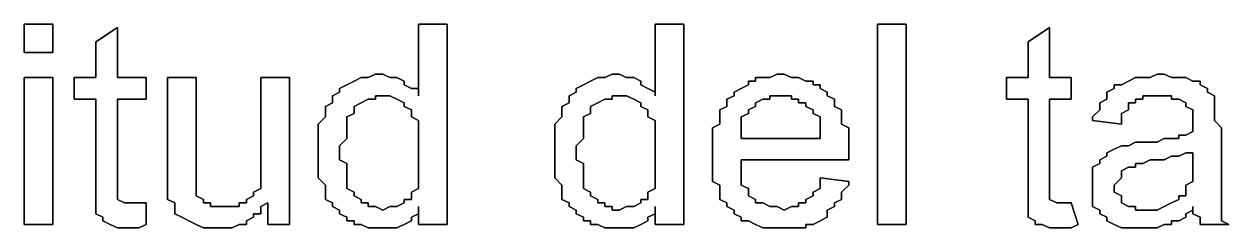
# Model space of a CAD drawing. Header units: metres. Extents: x 2.9 to 42.8, y 1.7 to 28.7.
# Drawn here: x 40.196 to 40.788, y 18.558 to 18.658 of the extents above; entities that cross this region are included whole.
import ezdxf

# ---------------------------------------------------------------- set-up
doc = ezdxf.new("R2010")
doc.units = ezdxf.units.M
doc.layers.add('GRIS', color=8, linetype='Continuous')

msp = doc.modelspace()

# ---------------------------------------------------------------- linework, layer by layer
at = {"layer": 'GRIS', "lineweight": -3}
for points in [[(40.2096, 18.6584), (40.1955, 18.6584), (40.2096, 18.6584)], [(40.1955, 18.6584), (40.1955, 18.6443), (40.1955, 18.6584)], [(40.2096, 18.6443), (40.2096, 18.6584), (40.2096, 18.6443)], [(40.4036, 18.6584), (40.3895, 18.6584), (40.4036, 18.6584)], [(40.3895, 18.6584), (40.3895, 18.6231), (40.3895, 18.6584)], [(40.4036, 18.5596), (40.4036, 18.6584), (40.4036, 18.5596)], [(40.5201, 18.6584), (40.5059, 18.6584), (40.5201, 18.6584)], [(40.5059, 18.6584), (40.5059, 18.6231), (40.5059, 18.6584)], [(40.5201, 18.5596), (40.5201, 18.6584), (40.5201, 18.5596)], [(40.6294, 18.6584), (40.6153, 18.6584), (40.6294, 18.6584)], [(40.6153, 18.6584), (40.6153, 18.5596), (40.6153, 18.6584)], [(40.6294, 18.5596), (40.6294, 18.6584), (40.6294, 18.5596)], [(40.2414, 18.6567), (40.2308, 18.6496), (40.2414, 18.6567)], [(40.2414, 18.632), (40.2414, 18.6567), (40.2414, 18.632)], [(40.7, 18.6567), (40.6894, 18.6496), (40.7, 18.6567)], [(40.7, 18.632), (40.7, 18.6567), (40.7, 18.632)], [(40.2308, 18.6496), (40.2308, 18.632), (40.2308, 18.6496)], [(40.6894, 18.6496), (40.6894, 18.632), (40.6894, 18.6496)], [(40.1955, 18.6443), (40.2096, 18.6443), (40.1955, 18.6443)], [(40.2096, 18.632), (40.1955, 18.632), (40.2096, 18.632)], [(40.1955, 18.632), (40.1955, 18.5596), (40.1955, 18.632)], [(40.2096, 18.5596), (40.2096, 18.632), (40.2096, 18.5596)], [(40.2308, 18.632), (40.2202, 18.632), (40.2308, 18.632)], [(40.2202, 18.632), (40.2202, 18.6214), (40.2202, 18.632)], [(40.2555, 18.632), (40.2414, 18.632), (40.2555, 18.632)], [(40.2555, 18.6214), (40.2555, 18.632), (40.2555, 18.6214)], [(40.2802, 18.632), (40.2661, 18.632), (40.2802, 18.632)], [(40.2661, 18.632), (40.2661, 18.5861), (40.2661, 18.632)], [(40.2802, 18.5914), (40.2802, 18.632), (40.2802, 18.5914)], [(40.326, 18.632), (40.3119, 18.632), (40.326, 18.632)], [(40.3119, 18.632), (40.3119, 18.5932), (40.3119, 18.632)], [(40.326, 18.5596), (40.326, 18.632), (40.326, 18.5596)], [(40.3578, 18.6302), (40.3543, 18.6284), (40.3578, 18.6302)], [(40.3613, 18.632), (40.3578, 18.6302), (40.3613, 18.632)], [(40.3648, 18.632), (40.3613, 18.632), (40.3648, 18.632)], [(40.3684, 18.6337), (40.3648, 18.632), (40.3684, 18.6337)], [(40.3719, 18.6337), (40.3684, 18.6337), (40.3719, 18.6337)], [(40.3754, 18.632), (40.3719, 18.6337), (40.3754, 18.632)], [(40.3789, 18.632), (40.3754, 18.632), (40.3789, 18.632)], [(40.3825, 18.6302), (40.3789, 18.632), (40.3825, 18.6302)], [(40.3825, 18.6284), (40.3825, 18.6302), (40.3825, 18.6284)], [(40.4742, 18.6302), (40.4707, 18.6284), (40.4742, 18.6302)], [(40.4777, 18.632), (40.4742, 18.6302), (40.4777, 18.632)], [(40.4812, 18.632), (40.4777, 18.632), (40.4812, 18.632)], [(40.4848, 18.6337), (40.4812, 18.632), (40.4848, 18.6337)], [(40.4883, 18.6337), (40.4848, 18.6337), (40.4883, 18.6337)], [(40.4918, 18.632), (40.4883, 18.6337), (40.4918, 18.632)], [(40.4954, 18.632), (40.4918, 18.632), (40.4954, 18.632)], [(40.4989, 18.6302), (40.4954, 18.632), (40.4989, 18.6302)], [(40.4989, 18.6284), (40.4989, 18.6302), (40.4989, 18.6284)], [(40.5553, 18.6302), (40.5518, 18.6302), (40.5553, 18.6302)], [(40.5518, 18.6302), (40.5518, 18.6284), (40.5518, 18.6302)], [(40.5589, 18.632), (40.5553, 18.632), (40.5589, 18.632)], [(40.5553, 18.632), (40.5553, 18.6302), (40.5553, 18.632)], [(40.5624, 18.632), (40.5589, 18.632), (40.5624, 18.632)], [(40.5659, 18.6337), (40.5624, 18.632), (40.5659, 18.6337)], [(40.5694, 18.6337), (40.5659, 18.6337), (40.5694, 18.6337)], [(40.573, 18.632), (40.5694, 18.6337), (40.573, 18.632)], [(40.5765, 18.632), (40.573, 18.632), (40.5765, 18.632)], [(40.58, 18.6302), (40.5765, 18.632), (40.58, 18.6302)], [(40.5836, 18.6302), (40.58, 18.6302), (40.5836, 18.6302)], [(40.5836, 18.6284), (40.5836, 18.6302), (40.5836, 18.6284)], [(40.6894, 18.632), (40.6788, 18.632), (40.6894, 18.632)], [(40.6788, 18.632), (40.6788, 18.6214), (40.6788, 18.632)], [(40.7106, 18.632), (40.7, 18.632), (40.7106, 18.632)], [(40.7106, 18.6214), (40.7106, 18.632), (40.7106, 18.6214)], [(40.7388, 18.6302), (40.7353, 18.6284), (40.7388, 18.6302)], [(40.7423, 18.632), (40.7388, 18.6302), (40.7423, 18.632)], [(40.7458, 18.632), (40.7423, 18.632), (40.7458, 18.632)], [(40.7494, 18.632), (40.7458, 18.632), (40.7494, 18.632)], [(40.7529, 18.6337), (40.7494, 18.632), (40.7529, 18.6337)], [(40.7564, 18.6337), (40.7529, 18.6337), (40.7564, 18.6337)], [(40.7599, 18.632), (40.7564, 18.6337), (40.7599, 18.632)], [(40.7635, 18.632), (40.7599, 18.632), (40.7635, 18.632)], [(40.767, 18.632), (40.7635, 18.632), (40.767, 18.632)], [(40.7705, 18.6302), (40.767, 18.632), (40.7705, 18.6302)], [(40.7741, 18.6302), (40.7705, 18.6302), (40.7741, 18.6302)], [(40.7741, 18.6284), (40.7741, 18.6302), (40.7741, 18.6284)], [(40.3507, 18.6249), (40.3472, 18.6231), (40.3507, 18.6249)], [(40.3472, 18.6231), (40.3472, 18.6214), (40.3472, 18.6231)], [(40.3543, 18.6284), (40.3507, 18.6267), (40.3543, 18.6284)], [(40.3507, 18.6267), (40.3507, 18.6249), (40.3507, 18.6267)], [(40.3684, 18.6214), (40.3684, 18.6231), (40.3684, 18.6214)], [(40.3684, 18.6231), (40.3719, 18.6231), (40.3684, 18.6231)], [(40.3719, 18.6231), (40.3754, 18.6231), (40.3719, 18.6231)], [(40.3754, 18.6231), (40.3789, 18.6214), (40.3754, 18.6231)], [(40.386, 18.6267), (40.3825, 18.6284), (40.386, 18.6267)], [(40.3895, 18.6267), (40.386, 18.6267), (40.3895, 18.6267)], [(40.3895, 18.6249), (40.3895, 18.6267), (40.3895, 18.6249)], [(40.3895, 18.6231), (40.3895, 18.6249), (40.3895, 18.6231)], [(40.4671, 18.6249), (40.4636, 18.6231), (40.4671, 18.6249)], [(40.4636, 18.6231), (40.4636, 18.6214), (40.4636, 18.6231)], [(40.4707, 18.6284), (40.4671, 18.6267), (40.4707, 18.6284)], [(40.4671, 18.6267), (40.4671, 18.6249), (40.4671, 18.6267)], [(40.4848, 18.6214), (40.4848, 18.6231), (40.4848, 18.6214)], [(40.4848, 18.6231), (40.4883, 18.6231), (40.4848, 18.6231)], [(40.4883, 18.6231), (40.4918, 18.6231), (40.4883, 18.6231)], [(40.4918, 18.6231), (40.4954, 18.6214), (40.4918, 18.6231)], [(40.5024, 18.6267), (40.4989, 18.6284), (40.5024, 18.6267)], [(40.5059, 18.6249), (40.5024, 18.6267), (40.5059, 18.6249)], [(40.5059, 18.6231), (40.5059, 18.6249), (40.5059, 18.6231)], [(40.5448, 18.6231), (40.5412, 18.6214), (40.5448, 18.6231)], [(40.5483, 18.6267), (40.5448, 18.6249), (40.5483, 18.6267)], [(40.5448, 18.6249), (40.5448, 18.6231), (40.5448, 18.6249)], [(40.5518, 18.6284), (40.5483, 18.6267), (40.5518, 18.6284)], [(40.5624, 18.6214), (40.5624, 18.6231), (40.5624, 18.6214)], [(40.5624, 18.6231), (40.5659, 18.6231), (40.5624, 18.6231)], [(40.5659, 18.6231), (40.5694, 18.6231), (40.5659, 18.6231)], [(40.5694, 18.6231), (40.573, 18.6231), (40.5694, 18.6231)], [(40.573, 18.6231), (40.573, 18.6214), (40.573, 18.6231)], [(40.5871, 18.6284), (40.5836, 18.6284), (40.5871, 18.6284)], [(40.5871, 18.6267), (40.5871, 18.6284), (40.5871, 18.6267)], [(40.5906, 18.6249), (40.5871, 18.6267), (40.5906, 18.6249)], [(40.5906, 18.6231), (40.5906, 18.6249), (40.5906, 18.6231)], [(40.5941, 18.6214), (40.5906, 18.6231), (40.5941, 18.6214)], [(40.7317, 18.6267), (40.7282, 18.6249), (40.7317, 18.6267)], [(40.7282, 18.6249), (40.7282, 18.6231), (40.7282, 18.6249)], [(40.7282, 18.6231), (40.7282, 18.6214), (40.7282, 18.6231)], [(40.7353, 18.6284), (40.7317, 18.6284), (40.7353, 18.6284)], [(40.7317, 18.6284), (40.7317, 18.6267), (40.7317, 18.6284)], [(40.7458, 18.6214), (40.7458, 18.6231), (40.7458, 18.6214)], [(40.7458, 18.6231), (40.7494, 18.6231), (40.7458, 18.6231)], [(40.7494, 18.6231), (40.7529, 18.6231), (40.7494, 18.6231)], [(40.7529, 18.6231), (40.7564, 18.6231), (40.7529, 18.6231)], [(40.7564, 18.6231), (40.7599, 18.6231), (40.7564, 18.6231)], [(40.7599, 18.6231), (40.7599, 18.6214), (40.7599, 18.6231)], [(40.7776, 18.6267), (40.7741, 18.6284), (40.7776, 18.6267)], [(40.7776, 18.6249), (40.7776, 18.6267), (40.7776, 18.6249)], [(40.7811, 18.6231), (40.7776, 18.6249), (40.7811, 18.6231)], [(40.7811, 18.6214), (40.7811, 18.6231), (40.7811, 18.6214)], [(40.2202, 18.6214), (40.2308, 18.6214), (40.2202, 18.6214)], [(40.2308, 18.6214), (40.2308, 18.5808), (40.2308, 18.6214)], [(40.2414, 18.579), (40.2414, 18.6214), (40.2414, 18.579)], [(40.2414, 18.6214), (40.2555, 18.6214), (40.2414, 18.6214)], [(40.3472, 18.6196), (40.3437, 18.6178), (40.3472, 18.6196)], [(40.3437, 18.6178), (40.3437, 18.6143), (40.3437, 18.6178)], [(40.3472, 18.6214), (40.3472, 18.6196), (40.3472, 18.6214)], [(40.3578, 18.6178), (40.3613, 18.6196), (40.3578, 18.6178)], [(40.3578, 18.6161), (40.3578, 18.6178), (40.3578, 18.6161)], [(40.3613, 18.6196), (40.3648, 18.6214), (40.3613, 18.6196)], [(40.3648, 18.6214), (40.3684, 18.6214), (40.3648, 18.6214)], [(40.3789, 18.6214), (40.3825, 18.6196), (40.3789, 18.6214)], [(40.3825, 18.6196), (40.3825, 18.6178), (40.3825, 18.6196)], [(40.3825, 18.6178), (40.386, 18.6161), (40.3825, 18.6178)], [(40.4636, 18.6196), (40.4601, 18.6178), (40.4636, 18.6196)], [(40.4601, 18.6178), (40.4601, 18.6143), (40.4601, 18.6178)], [(40.4636, 18.6214), (40.4636, 18.6196), (40.4636, 18.6214)], [(40.4742, 18.6178), (40.4777, 18.6196), (40.4742, 18.6178)], [(40.4742, 18.6161), (40.4742, 18.6178), (40.4742, 18.6161)], [(40.4777, 18.6196), (40.4812, 18.6214), (40.4777, 18.6196)], [(40.4812, 18.6214), (40.4848, 18.6214), (40.4812, 18.6214)], [(40.4954, 18.6214), (40.4989, 18.6196), (40.4954, 18.6214)], [(40.4989, 18.6196), (40.4989, 18.6178), (40.4989, 18.6196)], [(40.4989, 18.6178), (40.5024, 18.6161), (40.4989, 18.6178)], [(40.5412, 18.6178), (40.5377, 18.6161), (40.5412, 18.6178)], [(40.5412, 18.6214), (40.5412, 18.6196), (40.5412, 18.6214)], [(40.5412, 18.6196), (40.5412, 18.6178), (40.5412, 18.6196)], [(40.5518, 18.6161), (40.5553, 18.6178), (40.5518, 18.6161)], [(40.5553, 18.6196), (40.5589, 18.6214), (40.5553, 18.6196)], [(40.5553, 18.6178), (40.5553, 18.6196), (40.5553, 18.6178)], [(40.5589, 18.6214), (40.5624, 18.6214), (40.5589, 18.6214)], [(40.573, 18.6214), (40.5765, 18.6214), (40.573, 18.6214)], [(40.5765, 18.6214), (40.5765, 18.6196), (40.5765, 18.6214)], [(40.5765, 18.6196), (40.58, 18.6196), (40.5765, 18.6196)], [(40.58, 18.6196), (40.58, 18.6178), (40.58, 18.6196)], [(40.58, 18.6178), (40.5836, 18.6161), (40.58, 18.6178)], [(40.5941, 18.6196), (40.5941, 18.6214), (40.5941, 18.6196)], [(40.5941, 18.6178), (40.5941, 18.6196), (40.5941, 18.6178)], [(40.5977, 18.6161), (40.5941, 18.6178), (40.5977, 18.6161)], [(40.6788, 18.6214), (40.6894, 18.6214), (40.6788, 18.6214)], [(40.6894, 18.6214), (40.6894, 18.5808), (40.6894, 18.6214)], [(40.7, 18.579), (40.7, 18.6214), (40.7, 18.579)], [(40.7, 18.6214), (40.7106, 18.6214), (40.7, 18.6214)], [(40.7282, 18.6214), (40.7247, 18.6196), (40.7282, 18.6214)], [(40.7247, 18.6196), (40.7247, 18.6178), (40.7247, 18.6196)], [(40.7247, 18.6178), (40.7247, 18.6161), (40.7247, 18.6178)], [(40.7388, 18.6178), (40.7388, 18.6196), (40.7388, 18.6178)], [(40.7388, 18.6196), (40.7423, 18.6196), (40.7388, 18.6196)], [(40.7388, 18.6161), (40.7388, 18.6178), (40.7388, 18.6161)], [(40.7423, 18.6196), (40.7423, 18.6214), (40.7423, 18.6196)], [(40.7423, 18.6214), (40.7458, 18.6214), (40.7423, 18.6214)], [(40.7599, 18.6214), (40.7635, 18.6214), (40.7599, 18.6214)], [(40.7635, 18.6214), (40.767, 18.6196), (40.7635, 18.6214)], [(40.767, 18.6196), (40.767, 18.6178), (40.767, 18.6196)], [(40.767, 18.6178), (40.7705, 18.6161), (40.767, 18.6178)], [(40.7811, 18.6196), (40.7811, 18.6214), (40.7811, 18.6196)], [(40.7811, 18.6178), (40.7811, 18.6196), (40.7811, 18.6178)], [(40.7811, 18.6161), (40.7811, 18.6178), (40.7811, 18.6161)], [(40.3437, 18.6126), (40.3401, 18.609), (40.3437, 18.6126)], [(40.3437, 18.6143), (40.3437, 18.6126), (40.3437, 18.6143)], [(40.3543, 18.6126), (40.3578, 18.6143), (40.3543, 18.6126)], [(40.3543, 18.6108), (40.3543, 18.6126), (40.3543, 18.6108)], [(40.3543, 18.609), (40.3543, 18.6108), (40.3543, 18.609)], [(40.3578, 18.6143), (40.3578, 18.6161), (40.3578, 18.6143)], [(40.386, 18.6161), (40.386, 18.6143), (40.386, 18.6161)], [(40.386, 18.6143), (40.386, 18.6126), (40.386, 18.6143)], [(40.386, 18.6126), (40.3895, 18.6108), (40.386, 18.6126)], [(40.3895, 18.6108), (40.3895, 18.609), (40.3895, 18.6108)], [(40.4601, 18.6126), (40.4566, 18.609), (40.4601, 18.6126)], [(40.4601, 18.6143), (40.4601, 18.6126), (40.4601, 18.6143)], [(40.4707, 18.6126), (40.4742, 18.6143), (40.4707, 18.6126)], [(40.4707, 18.6108), (40.4707, 18.6126), (40.4707, 18.6108)], [(40.4707, 18.609), (40.4707, 18.6108), (40.4707, 18.609)], [(40.4742, 18.6143), (40.4742, 18.6161), (40.4742, 18.6143)], [(40.5024, 18.6161), (40.5024, 18.6143), (40.5024, 18.6161)], [(40.5024, 18.6143), (40.5024, 18.6126), (40.5024, 18.6143)], [(40.5024, 18.6126), (40.5059, 18.6108), (40.5024, 18.6126)], [(40.5059, 18.6108), (40.5059, 18.609), (40.5059, 18.6108)], [(40.5377, 18.6161), (40.5377, 18.6143), (40.5377, 18.6161)], [(40.5377, 18.6143), (40.5377, 18.6126), (40.5377, 18.6143)], [(40.5377, 18.6126), (40.5377, 18.609), (40.5377, 18.6126)], [(40.5483, 18.6126), (40.5518, 18.6143), (40.5483, 18.6126)], [(40.5483, 18.609), (40.5483, 18.6126), (40.5483, 18.609)], [(40.5518, 18.6143), (40.5518, 18.6161), (40.5518, 18.6143)], [(40.5836, 18.6161), (40.5836, 18.6143), (40.5836, 18.6161)], [(40.5836, 18.6143), (40.5871, 18.6126), (40.5836, 18.6143)], [(40.5871, 18.6126), (40.5871, 18.6108), (40.5871, 18.6126)], [(40.5871, 18.6108), (40.5871, 18.6073), (40.5871, 18.6108)], [(40.5977, 18.6143), (40.5977, 18.6161), (40.5977, 18.6143)], [(40.5977, 18.6126), (40.5977, 18.6143), (40.5977, 18.6126)], [(40.5977, 18.609), (40.5977, 18.6126), (40.5977, 18.609)], [(40.7247, 18.6161), (40.7211, 18.6126), (40.7247, 18.6161)], [(40.7211, 18.6126), (40.7211, 18.6108), (40.7211, 18.6126)], [(40.7211, 18.6108), (40.7353, 18.609), (40.7211, 18.6108)], [(40.7353, 18.6143), (40.7388, 18.6161), (40.7353, 18.6143)], [(40.7353, 18.6126), (40.7353, 18.6143), (40.7353, 18.6126)], [(40.7353, 18.6108), (40.7353, 18.6126), (40.7353, 18.6108)], [(40.7353, 18.609), (40.7353, 18.6108), (40.7353, 18.609)], [(40.7705, 18.6161), (40.7705, 18.6143), (40.7705, 18.6161)], [(40.7705, 18.6143), (40.7705, 18.6108), (40.7705, 18.6143)], [(40.7705, 18.6108), (40.7705, 18.6073), (40.7705, 18.6108)], [(40.7811, 18.6126), (40.7811, 18.6161), (40.7811, 18.6126)], [(40.7811, 18.6108), (40.7811, 18.6126), (40.7811, 18.6108)], [(40.7846, 18.6073), (40.7811, 18.6108), (40.7846, 18.6073)], [(40.3401, 18.609), (40.3401, 18.6073), (40.3401, 18.609)], [(40.3401, 18.6073), (40.3401, 18.6055), (40.3401, 18.6073)], [(40.3401, 18.6055), (40.3401, 18.602), (40.3401, 18.6055)], [(40.3543, 18.6073), (40.3543, 18.609), (40.3543, 18.6073)], [(40.3543, 18.6037), (40.3543, 18.6073), (40.3543, 18.6037)], [(40.3895, 18.609), (40.3895, 18.6073), (40.3895, 18.609)], [(40.3895, 18.6073), (40.3895, 18.6055), (40.3895, 18.6073)], [(40.3895, 18.6055), (40.3895, 18.602), (40.3895, 18.6055)], [(40.4566, 18.609), (40.4566, 18.6073), (40.4566, 18.609)], [(40.4566, 18.6073), (40.4566, 18.6055), (40.4566, 18.6073)], [(40.4566, 18.6055), (40.4566, 18.602), (40.4566, 18.6055)], [(40.4707, 18.6073), (40.4707, 18.609), (40.4707, 18.6073)], [(40.4707, 18.6037), (40.4707, 18.6073), (40.4707, 18.6037)], [(40.5059, 18.609), (40.5059, 18.6073), (40.5059, 18.609)], [(40.5059, 18.6073), (40.5059, 18.6055), (40.5059, 18.6073)], [(40.5059, 18.6055), (40.5059, 18.602), (40.5059, 18.6055)], [(40.5377, 18.609), (40.5342, 18.6073), (40.5377, 18.609)], [(40.5342, 18.6073), (40.5342, 18.6055), (40.5342, 18.6073)], [(40.5342, 18.6055), (40.5342, 18.602), (40.5342, 18.6055)], [(40.5483, 18.6073), (40.5483, 18.609), (40.5483, 18.6073)], [(40.5483, 18.6055), (40.5483, 18.6073), (40.5483, 18.6055)], [(40.5483, 18.602), (40.5483, 18.6055), (40.5483, 18.602)], [(40.5871, 18.6073), (40.5871, 18.6055), (40.5871, 18.6073)], [(40.5871, 18.6055), (40.5871, 18.602), (40.5871, 18.6055)], [(40.6012, 18.6073), (40.5977, 18.609), (40.6012, 18.6073)], [(40.6012, 18.6055), (40.6012, 18.6073), (40.6012, 18.6055)], [(40.6012, 18.602), (40.6012, 18.6055), (40.6012, 18.602)], [(40.7705, 18.6055), (40.767, 18.6037), (40.7705, 18.6055)], [(40.7705, 18.6073), (40.7705, 18.6055), (40.7705, 18.6073)], [(40.7846, 18.6055), (40.7846, 18.6073), (40.7846, 18.6055)], [(40.7846, 18.5896), (40.7846, 18.6055), (40.7846, 18.5896)], [(40.3401, 18.602), (40.3401, 18.6002), (40.3401, 18.602)], [(40.3401, 18.6002), (40.3401, 18.5984), (40.3401, 18.6002)], [(40.3507, 18.5984), (40.3543, 18.602), (40.3507, 18.5984)], [(40.3543, 18.602), (40.3543, 18.6037), (40.3543, 18.602)], [(40.3895, 18.602), (40.3895, 18.6002), (40.3895, 18.602)], [(40.3895, 18.6002), (40.3895, 18.5967), (40.3895, 18.6002)], [(40.4566, 18.602), (40.4566, 18.6002), (40.4566, 18.602)], [(40.4566, 18.6002), (40.4566, 18.5984), (40.4566, 18.6002)], [(40.4671, 18.5984), (40.4707, 18.602), (40.4671, 18.5984)], [(40.4707, 18.602), (40.4707, 18.6037), (40.4707, 18.602)], [(40.5059, 18.602), (40.5059, 18.6002), (40.5059, 18.602)], [(40.5059, 18.6002), (40.5059, 18.5967), (40.5059, 18.6002)], [(40.5342, 18.602), (40.5342, 18.6002), (40.5342, 18.602)], [(40.5342, 18.6002), (40.5342, 18.5967), (40.5342, 18.6002)], [(40.5871, 18.602), (40.5483, 18.602), (40.5871, 18.602)], [(40.6012, 18.6002), (40.6012, 18.602), (40.6012, 18.6002)], [(40.6012, 18.5967), (40.6012, 18.6002), (40.6012, 18.5967)], [(40.7423, 18.6002), (40.7388, 18.5984), (40.7423, 18.6002)], [(40.7458, 18.6002), (40.7423, 18.6002), (40.7458, 18.6002)], [(40.7494, 18.6002), (40.7458, 18.6002), (40.7494, 18.6002)], [(40.7529, 18.6002), (40.7494, 18.6002), (40.7529, 18.6002)], [(40.7564, 18.602), (40.7529, 18.6002), (40.7564, 18.602)], [(40.7599, 18.602), (40.7564, 18.602), (40.7599, 18.602)], [(40.7635, 18.602), (40.7599, 18.602), (40.7635, 18.602)], [(40.767, 18.6037), (40.7635, 18.6037), (40.767, 18.6037)], [(40.7635, 18.6037), (40.7635, 18.602), (40.7635, 18.6037)], [(40.3119, 18.5932), (40.3119, 18.5896), (40.3119, 18.5932)], [(40.3401, 18.5984), (40.3401, 18.5949), (40.3401, 18.5984)], [(40.3401, 18.5949), (40.3401, 18.5914), (40.3401, 18.5949)], [(40.3507, 18.5967), (40.3507, 18.5984), (40.3507, 18.5967)], [(40.3507, 18.5949), (40.3507, 18.5967), (40.3507, 18.5949)], [(40.3507, 18.5914), (40.3507, 18.5949), (40.3507, 18.5914)], [(40.3895, 18.5967), (40.3895, 18.5949), (40.3895, 18.5967)], [(40.3895, 18.5949), (40.3895, 18.5914), (40.3895, 18.5949)], [(40.4566, 18.5984), (40.4566, 18.5949), (40.4566, 18.5984)], [(40.4566, 18.5949), (40.4566, 18.5914), (40.4566, 18.5949)], [(40.4671, 18.5967), (40.4671, 18.5984), (40.4671, 18.5967)], [(40.4671, 18.5949), (40.4671, 18.5967), (40.4671, 18.5949)], [(40.4671, 18.5914), (40.4671, 18.5949), (40.4671, 18.5914)], [(40.5059, 18.5967), (40.5059, 18.5949), (40.5059, 18.5967)], [(40.5059, 18.5949), (40.5059, 18.5914), (40.5059, 18.5949)], [(40.5342, 18.5967), (40.5342, 18.5949), (40.5342, 18.5967)], [(40.5342, 18.5949), (40.5342, 18.5932), (40.5342, 18.5949)], [(40.5342, 18.5932), (40.5342, 18.5896), (40.5342, 18.5932)], [(40.6012, 18.5949), (40.6012, 18.5967), (40.6012, 18.5949)], [(40.6012, 18.5932), (40.6012, 18.5949), (40.6012, 18.5932)], [(40.6012, 18.5914), (40.6012, 18.5932), (40.6012, 18.5914)], [(40.7282, 18.5932), (40.7247, 18.5914), (40.7282, 18.5932)], [(40.7317, 18.5967), (40.7282, 18.5949), (40.7317, 18.5967)], [(40.7282, 18.5949), (40.7282, 18.5932), (40.7282, 18.5949)], [(40.7353, 18.5984), (40.7317, 18.5967), (40.7353, 18.5984)], [(40.7388, 18.5984), (40.7353, 18.5984), (40.7388, 18.5984)], [(40.7564, 18.5914), (40.7599, 18.5932), (40.7564, 18.5914)], [(40.7599, 18.5932), (40.7635, 18.5932), (40.7599, 18.5932)], [(40.7635, 18.5932), (40.767, 18.5949), (40.7635, 18.5932)], [(40.767, 18.5949), (40.7705, 18.5949), (40.767, 18.5949)], [(40.7705, 18.5949), (40.7705, 18.5914), (40.7705, 18.5949)], [(40.2802, 18.5879), (40.2802, 18.5914), (40.2802, 18.5879)], [(40.2802, 18.5843), (40.2802, 18.5879), (40.2802, 18.5843)], [(40.3119, 18.5896), (40.3119, 18.5879), (40.3119, 18.5896)], [(40.3119, 18.5879), (40.3119, 18.5843), (40.3119, 18.5879)], [(40.3401, 18.5914), (40.3401, 18.5896), (40.3401, 18.5914)], [(40.3401, 18.5896), (40.3401, 18.5861), (40.3401, 18.5896)], [(40.3543, 18.5896), (40.3507, 18.5914), (40.3543, 18.5896)], [(40.3543, 18.5861), (40.3543, 18.5896), (40.3543, 18.5861)], [(40.3895, 18.5914), (40.3895, 18.5879), (40.3895, 18.5914)], [(40.3895, 18.5879), (40.3895, 18.5861), (40.3895, 18.5879)], [(40.4566, 18.5914), (40.4566, 18.5896), (40.4566, 18.5914)], [(40.4566, 18.5896), (40.4566, 18.5861), (40.4566, 18.5896)], [(40.4707, 18.5896), (40.4671, 18.5914), (40.4707, 18.5896)], [(40.4707, 18.5861), (40.4707, 18.5896), (40.4707, 18.5861)], [(40.5059, 18.5914), (40.5059, 18.5879), (40.5059, 18.5914)], [(40.5059, 18.5879), (40.5059, 18.5861), (40.5059, 18.5879)], [(40.5342, 18.5896), (40.5342, 18.5879), (40.5342, 18.5896)], [(40.5342, 18.5879), (40.5342, 18.5861), (40.5342, 18.5879)], [(40.5483, 18.5896), (40.5483, 18.5914), (40.5483, 18.5896)], [(40.5483, 18.5914), (40.6012, 18.5914), (40.5483, 18.5914)], [(40.5483, 18.5861), (40.5483, 18.5896), (40.5483, 18.5861)], [(40.7247, 18.5896), (40.7211, 18.5879), (40.7247, 18.5896)], [(40.7211, 18.5879), (40.7211, 18.5843), (40.7211, 18.5879)], [(40.7247, 18.5914), (40.7247, 18.5896), (40.7247, 18.5914)], [(40.7353, 18.5861), (40.7388, 18.5879), (40.7353, 18.5861)], [(40.7388, 18.5879), (40.7423, 18.5879), (40.7388, 18.5879)], [(40.7423, 18.5879), (40.7423, 18.5896), (40.7423, 18.5879)], [(40.7423, 18.5896), (40.7458, 18.5896), (40.7423, 18.5896)], [(40.7458, 18.5896), (40.7494, 18.5914), (40.7458, 18.5896)], [(40.7494, 18.5914), (40.7529, 18.5914), (40.7494, 18.5914)], [(40.7529, 18.5914), (40.7564, 18.5914), (40.7529, 18.5914)], [(40.7705, 18.5914), (40.7705, 18.5896), (40.7705, 18.5914)], [(40.7705, 18.5896), (40.7705, 18.5879), (40.7705, 18.5896)], [(40.7705, 18.5879), (40.7705, 18.5843), (40.7705, 18.5879)], [(40.7846, 18.5861), (40.7846, 18.5896), (40.7846, 18.5861)], [(40.2661, 18.5861), (40.2661, 18.5843), (40.2661, 18.5861)], [(40.2661, 18.5843), (40.2661, 18.5808), (40.2661, 18.5843)], [(40.2802, 18.5826), (40.2802, 18.5843), (40.2802, 18.5826)], [(40.2802, 18.5808), (40.2802, 18.5826), (40.2802, 18.5808)], [(40.3119, 18.5843), (40.3119, 18.5826), (40.3119, 18.5843)], [(40.3119, 18.5826), (40.3119, 18.5808), (40.3119, 18.5826)], [(40.3401, 18.5861), (40.3401, 18.5843), (40.3401, 18.5861)], [(40.3401, 18.5843), (40.3401, 18.5826), (40.3401, 18.5843)], [(40.3401, 18.5826), (40.3437, 18.579), (40.3401, 18.5826)], [(40.3543, 18.5843), (40.3543, 18.5861), (40.3543, 18.5843)], [(40.3543, 18.5826), (40.3543, 18.5843), (40.3543, 18.5826)], [(40.3543, 18.5808), (40.3543, 18.5826), (40.3543, 18.5808)], [(40.3895, 18.5861), (40.3895, 18.5843), (40.3895, 18.5861)], [(40.3895, 18.5843), (40.3895, 18.5808), (40.3895, 18.5843)], [(40.4566, 18.5861), (40.4566, 18.5843), (40.4566, 18.5861)], [(40.4566, 18.5843), (40.4566, 18.5826), (40.4566, 18.5843)], [(40.4566, 18.5826), (40.4601, 18.579), (40.4566, 18.5826)], [(40.4707, 18.5843), (40.4707, 18.5861), (40.4707, 18.5843)], [(40.4707, 18.5826), (40.4707, 18.5843), (40.4707, 18.5826)], [(40.4707, 18.5808), (40.4707, 18.5826), (40.4707, 18.5808)], [(40.5059, 18.5861), (40.5059, 18.5843), (40.5059, 18.5861)], [(40.5059, 18.5843), (40.5059, 18.5808), (40.5059, 18.5843)], [(40.5342, 18.5861), (40.5342, 18.5826), (40.5342, 18.5861)], [(40.5342, 18.5826), (40.5342, 18.5808), (40.5342, 18.5826)], [(40.5483, 18.5843), (40.5483, 18.5861), (40.5483, 18.5843)], [(40.5483, 18.5826), (40.5483, 18.5843), (40.5483, 18.5826)], [(40.5483, 18.579), (40.5483, 18.5826), (40.5483, 18.579)], [(40.5871, 18.5826), (40.5871, 18.5808), (40.5871, 18.5826)], [(40.6012, 18.5808), (40.5871, 18.5826), (40.6012, 18.5808)], [(40.7211, 18.5843), (40.7211, 18.5826), (40.7211, 18.5843)], [(40.7211, 18.5826), (40.7211, 18.5808), (40.7211, 18.5826)], [(40.7317, 18.579), (40.7353, 18.5826), (40.7317, 18.579)], [(40.7353, 18.5843), (40.7353, 18.5861), (40.7353, 18.5843)], [(40.7353, 18.5826), (40.7353, 18.5843), (40.7353, 18.5826)], [(40.7705, 18.5843), (40.7705, 18.5826), (40.7705, 18.5843)], [(40.7705, 18.5826), (40.7705, 18.5808), (40.7705, 18.5826)], [(40.7846, 18.5826), (40.7846, 18.5861), (40.7846, 18.5826)], [(40.7846, 18.579), (40.7846, 18.5826), (40.7846, 18.579)], [(40.2308, 18.5808), (40.2308, 18.5773), (40.2308, 18.5808)], [(40.2308, 18.5773), (40.2308, 18.5737), (40.2308, 18.5773)], [(40.2414, 18.5755), (40.2414, 18.579), (40.2414, 18.5755)], [(40.2414, 18.5737), (40.2414, 18.5755), (40.2414, 18.5737)], [(40.2661, 18.5808), (40.2661, 18.579), (40.2661, 18.5808)], [(40.2661, 18.579), (40.2661, 18.5773), (40.2661, 18.579)], [(40.2661, 18.5773), (40.2661, 18.5755), (40.2661, 18.5773)], [(40.2661, 18.5755), (40.2661, 18.572), (40.2661, 18.5755)], [(40.2802, 18.579), (40.2802, 18.5808), (40.2802, 18.579)], [(40.2802, 18.5755), (40.2802, 18.579), (40.2802, 18.5755)], [(40.2802, 18.5737), (40.2802, 18.5755), (40.2802, 18.5737)], [(40.3119, 18.5773), (40.3084, 18.5755), (40.3119, 18.5773)], [(40.3084, 18.5755), (40.3084, 18.5737), (40.3084, 18.5755)], [(40.3119, 18.5808), (40.3119, 18.579), (40.3119, 18.5808)], [(40.3119, 18.579), (40.3119, 18.5773), (40.3119, 18.579)], [(40.3437, 18.579), (40.3437, 18.5773), (40.3437, 18.579)], [(40.3437, 18.5773), (40.3437, 18.5755), (40.3437, 18.5773)], [(40.3437, 18.5755), (40.3437, 18.5737), (40.3437, 18.5755)], [(40.3543, 18.5773), (40.3543, 18.5808), (40.3543, 18.5773)], [(40.3578, 18.5755), (40.3543, 18.5773), (40.3578, 18.5755)], [(40.3578, 18.5737), (40.3578, 18.5755), (40.3578, 18.5737)], [(40.3895, 18.5773), (40.386, 18.5755), (40.3895, 18.5773)], [(40.386, 18.5755), (40.386, 18.5737), (40.386, 18.5755)], [(40.3895, 18.5808), (40.3895, 18.579), (40.3895, 18.5808)], [(40.3895, 18.579), (40.3895, 18.5773), (40.3895, 18.579)], [(40.4601, 18.579), (40.4601, 18.5773), (40.4601, 18.579)], [(40.4601, 18.5773), (40.4601, 18.5755), (40.4601, 18.5773)], [(40.4601, 18.5755), (40.4601, 18.5737), (40.4601, 18.5755)], [(40.4707, 18.5773), (40.4707, 18.5808), (40.4707, 18.5773)], [(40.4742, 18.5755), (40.4707, 18.5773), (40.4742, 18.5755)], [(40.4742, 18.5737), (40.4742, 18.5755), (40.4742, 18.5737)], [(40.5059, 18.5773), (40.5024, 18.5755), (40.5059, 18.5773)], [(40.5024, 18.5755), (40.5024, 18.5737), (40.5024, 18.5755)], [(40.5059, 18.5808), (40.5059, 18.579), (40.5059, 18.5808)], [(40.5059, 18.579), (40.5059, 18.5773), (40.5059, 18.579)], [(40.5342, 18.5808), (40.5377, 18.579), (40.5342, 18.5808)], [(40.5377, 18.579), (40.5377, 18.5755), (40.5377, 18.579)], [(40.5377, 18.5755), (40.5377, 18.5737), (40.5377, 18.5755)], [(40.5518, 18.5773), (40.5483, 18.579), (40.5518, 18.5773)], [(40.5518, 18.5755), (40.5518, 18.5773), (40.5518, 18.5755)], [(40.5518, 18.5737), (40.5518, 18.5755), (40.5518, 18.5737)], [(40.5871, 18.5773), (40.5836, 18.5755), (40.5871, 18.5773)], [(40.5836, 18.5755), (40.5836, 18.5737), (40.5836, 18.5755)], [(40.5871, 18.5808), (40.5871, 18.5773), (40.5871, 18.5808)], [(40.5977, 18.5755), (40.6012, 18.579), (40.5977, 18.5755)], [(40.5977, 18.5737), (40.5977, 18.5755), (40.5977, 18.5737)], [(40.6012, 18.579), (40.6012, 18.5808), (40.6012, 18.579)], [(40.6894, 18.5808), (40.6894, 18.5773), (40.6894, 18.5808)], [(40.6894, 18.5773), (40.6894, 18.5737), (40.6894, 18.5773)], [(40.7, 18.5755), (40.7, 18.579), (40.7, 18.5755)], [(40.7, 18.5737), (40.7, 18.5755), (40.7, 18.5737)], [(40.7211, 18.5808), (40.7211, 18.5773), (40.7211, 18.5808)], [(40.7211, 18.5773), (40.7211, 18.5755), (40.7211, 18.5773)], [(40.7211, 18.5755), (40.7211, 18.5737), (40.7211, 18.5755)], [(40.7317, 18.5755), (40.7317, 18.579), (40.7317, 18.5755)], [(40.7353, 18.5737), (40.7317, 18.5755), (40.7353, 18.5737)], [(40.7705, 18.5808), (40.767, 18.579), (40.7705, 18.5808)], [(40.767, 18.579), (40.767, 18.5773), (40.767, 18.579)], [(40.767, 18.5773), (40.767, 18.5737), (40.767, 18.5773)], [(40.7846, 18.5773), (40.7846, 18.579), (40.7846, 18.5773)], [(40.7846, 18.5737), (40.7846, 18.5773), (40.7846, 18.5737)], [(40.2308, 18.5737), (40.2308, 18.5702), (40.2308, 18.5737)], [(40.2308, 18.5702), (40.2308, 18.5685), (40.2308, 18.5702)], [(40.2414, 18.572), (40.2414, 18.5737), (40.2414, 18.572)], [(40.2449, 18.5702), (40.2414, 18.572), (40.2449, 18.5702)], [(40.2484, 18.5702), (40.2449, 18.5702), (40.2484, 18.5702)], [(40.2519, 18.5702), (40.2484, 18.5702), (40.2519, 18.5702)], [(40.2555, 18.5702), (40.2519, 18.5702), (40.2555, 18.5702)], [(40.2555, 18.5596), (40.2555, 18.5702), (40.2555, 18.5596)], [(40.2661, 18.572), (40.2696, 18.5702), (40.2661, 18.572)], [(40.2696, 18.5702), (40.2696, 18.5685), (40.2696, 18.5702)], [(40.2837, 18.572), (40.2802, 18.5737), (40.2837, 18.572)], [(40.2837, 18.5702), (40.2837, 18.572), (40.2837, 18.5702)], [(40.2872, 18.5702), (40.2837, 18.5702), (40.2872, 18.5702)], [(40.2872, 18.5685), (40.2872, 18.5702), (40.2872, 18.5685)], [(40.3049, 18.5702), (40.3013, 18.5702), (40.3049, 18.5702)], [(40.3013, 18.5702), (40.3013, 18.5685), (40.3013, 18.5702)], [(40.3084, 18.5737), (40.3049, 18.572), (40.3084, 18.5737)], [(40.3049, 18.572), (40.3049, 18.5702), (40.3049, 18.572)], [(40.3119, 18.5685), (40.3154, 18.5702), (40.3119, 18.5685)], [(40.3154, 18.5702), (40.3154, 18.5596), (40.3154, 18.5702)], [(40.3437, 18.5737), (40.3437, 18.572), (40.3437, 18.5737)], [(40.3437, 18.572), (40.3472, 18.5702), (40.3437, 18.572)], [(40.3472, 18.5702), (40.3472, 18.5685), (40.3472, 18.5702)], [(40.3613, 18.572), (40.3578, 18.5737), (40.3613, 18.572)], [(40.3613, 18.5702), (40.3613, 18.572), (40.3613, 18.5702)], [(40.3648, 18.5702), (40.3613, 18.5702), (40.3648, 18.5702)], [(40.3648, 18.5685), (40.3648, 18.5702), (40.3648, 18.5685)], [(40.3825, 18.5702), (40.3789, 18.5685), (40.3825, 18.5702)], [(40.386, 18.572), (40.3825, 18.572), (40.386, 18.572)], [(40.3825, 18.572), (40.3825, 18.5702), (40.3825, 18.572)], [(40.386, 18.5737), (40.386, 18.572), (40.386, 18.5737)], [(40.4601, 18.5737), (40.4601, 18.572), (40.4601, 18.5737)], [(40.4601, 18.572), (40.4636, 18.5702), (40.4601, 18.572)], [(40.4636, 18.5702), (40.4636, 18.5685), (40.4636, 18.5702)], [(40.4777, 18.572), (40.4742, 18.5737), (40.4777, 18.572)], [(40.4777, 18.5702), (40.4777, 18.572), (40.4777, 18.5702)], [(40.4812, 18.5702), (40.4777, 18.5702), (40.4812, 18.5702)], [(40.4812, 18.5685), (40.4812, 18.5702), (40.4812, 18.5685)], [(40.4989, 18.5702), (40.4954, 18.5685), (40.4989, 18.5702)], [(40.5024, 18.572), (40.4989, 18.572), (40.5024, 18.572)], [(40.4989, 18.572), (40.4989, 18.5702), (40.4989, 18.572)], [(40.5024, 18.5737), (40.5024, 18.572), (40.5024, 18.5737)], [(40.5377, 18.5737), (40.5377, 18.572), (40.5377, 18.5737)], [(40.5377, 18.572), (40.5412, 18.5702), (40.5377, 18.572)], [(40.5412, 18.5702), (40.5412, 18.5685), (40.5412, 18.5702)], [(40.5553, 18.572), (40.5518, 18.5737), (40.5553, 18.572)], [(40.5553, 18.5702), (40.5553, 18.572), (40.5553, 18.5702)], [(40.5589, 18.5702), (40.5553, 18.5702), (40.5589, 18.5702)], [(40.5624, 18.5685), (40.5589, 18.5702), (40.5624, 18.5685)], [(40.58, 18.5702), (40.5765, 18.5702), (40.58, 18.5702)], [(40.5765, 18.5702), (40.5765, 18.5685), (40.5765, 18.5702)], [(40.5836, 18.5737), (40.58, 18.572), (40.5836, 18.5737)], [(40.58, 18.572), (40.58, 18.5702), (40.58, 18.572)], [(40.5941, 18.5702), (40.5977, 18.572), (40.5941, 18.5702)], [(40.5941, 18.5685), (40.5941, 18.5702), (40.5941, 18.5685)], [(40.5977, 18.572), (40.5977, 18.5737), (40.5977, 18.572)], [(40.6894, 18.5737), (40.6894, 18.5702), (40.6894, 18.5737)], [(40.6894, 18.5702), (40.6894, 18.5685), (40.6894, 18.5702)], [(40.7, 18.572), (40.7, 18.5737), (40.7, 18.572)], [(40.7035, 18.5702), (40.7, 18.572), (40.7035, 18.5702)], [(40.707, 18.5702), (40.7035, 18.5702), (40.707, 18.5702)], [(40.7106, 18.5702), (40.707, 18.5702), (40.7106, 18.5702)], [(40.7141, 18.5596), (40.7106, 18.5702), (40.7141, 18.5596)], [(40.7211, 18.5737), (40.7211, 18.5702), (40.7211, 18.5737)], [(40.7211, 18.5702), (40.7211, 18.5685), (40.7211, 18.5702)], [(40.7353, 18.572), (40.7353, 18.5737), (40.7353, 18.572)], [(40.7353, 18.5702), (40.7353, 18.572), (40.7353, 18.5702)], [(40.7388, 18.5685), (40.7353, 18.5702), (40.7388, 18.5685)], [(40.7599, 18.5702), (40.7564, 18.5685), (40.7599, 18.5702)], [(40.7635, 18.572), (40.7599, 18.5702), (40.7635, 18.572)], [(40.767, 18.5737), (40.7635, 18.5737), (40.767, 18.5737)], [(40.7635, 18.5737), (40.7635, 18.572), (40.7635, 18.5737)], [(40.7846, 18.572), (40.7846, 18.5737), (40.7846, 18.572)], [(40.7846, 18.5702), (40.7846, 18.572), (40.7846, 18.5702)], [(40.7846, 18.5685), (40.7846, 18.5702), (40.7846, 18.5685)], [(40.2308, 18.5685), (40.2308, 18.5667), (40.2308, 18.5685)], [(40.2308, 18.5667), (40.2308, 18.5649), (40.2308, 18.5667)], [(40.2308, 18.5649), (40.2343, 18.5632), (40.2308, 18.5649)], [(40.2696, 18.5685), (40.2696, 18.5667), (40.2696, 18.5685)], [(40.2696, 18.5667), (40.2696, 18.5649), (40.2696, 18.5667)], [(40.2696, 18.5649), (40.2731, 18.5632), (40.2696, 18.5649)], [(40.2907, 18.5685), (40.2872, 18.5685), (40.2907, 18.5685)], [(40.2943, 18.5685), (40.2907, 18.5685), (40.2943, 18.5685)], [(40.2978, 18.5685), (40.2943, 18.5685), (40.2978, 18.5685)], [(40.3013, 18.5685), (40.2978, 18.5685), (40.3013, 18.5685)], [(40.3084, 18.5632), (40.3084, 18.5649), (40.3084, 18.5632)], [(40.3084, 18.5649), (40.3119, 18.5649), (40.3084, 18.5649)], [(40.3119, 18.5649), (40.3119, 18.5685), (40.3119, 18.5649)], [(40.3472, 18.5685), (40.3507, 18.5667), (40.3472, 18.5685)], [(40.3507, 18.5667), (40.3507, 18.5649), (40.3507, 18.5667)], [(40.3507, 18.5649), (40.3543, 18.5632), (40.3507, 18.5649)], [(40.3684, 18.5685), (40.3648, 18.5685), (40.3684, 18.5685)], [(40.3719, 18.5667), (40.3684, 18.5685), (40.3719, 18.5667)], [(40.3754, 18.5685), (40.3719, 18.5667), (40.3754, 18.5685)], [(40.3789, 18.5685), (40.3754, 18.5685), (40.3789, 18.5685)], [(40.386, 18.5632), (40.3895, 18.5649), (40.386, 18.5632)], [(40.3895, 18.5667), (40.3895, 18.5685), (40.3895, 18.5667)], [(40.3895, 18.5685), (40.3895, 18.5596), (40.3895, 18.5685)], [(40.3895, 18.5649), (40.3895, 18.5667), (40.3895, 18.5649)], [(40.4636, 18.5685), (40.4671, 18.5667), (40.4636, 18.5685)], [(40.4671, 18.5667), (40.4671, 18.5649), (40.4671, 18.5667)], [(40.4671, 18.5649), (40.4707, 18.5632), (40.4671, 18.5649)], [(40.4848, 18.5685), (40.4812, 18.5685), (40.4848, 18.5685)], [(40.4848, 18.5667), (40.4848, 18.5685), (40.4848, 18.5667)], [(40.4883, 18.5667), (40.4848, 18.5667), (40.4883, 18.5667)], [(40.4918, 18.5685), (40.4883, 18.5667), (40.4918, 18.5685)], [(40.4954, 18.5685), (40.4918, 18.5685), (40.4954, 18.5685)], [(40.5024, 18.5632), (40.5059, 18.5649), (40.5024, 18.5632)], [(40.5059, 18.5667), (40.5059, 18.5685), (40.5059, 18.5667)], [(40.5059, 18.5685), (40.5059, 18.5596), (40.5059, 18.5685)], [(40.5059, 18.5649), (40.5059, 18.5667), (40.5059, 18.5649)], [(40.5412, 18.5685), (40.5448, 18.5667), (40.5412, 18.5685)], [(40.5448, 18.5667), (40.5448, 18.5649), (40.5448, 18.5667)], [(40.5448, 18.5649), (40.5483, 18.5632), (40.5448, 18.5649)], [(40.5659, 18.5685), (40.5624, 18.5685), (40.5659, 18.5685)], [(40.5694, 18.5667), (40.5659, 18.5685), (40.5694, 18.5667)], [(40.573, 18.5685), (40.5694, 18.5667), (40.573, 18.5685)], [(40.5765, 18.5685), (40.573, 18.5685), (40.5765, 18.5685)], [(40.5906, 18.5667), (40.5941, 18.5685), (40.5906, 18.5667)], [(40.5906, 18.5649), (40.5906, 18.5667), (40.5906, 18.5649)], [(40.5906, 18.5632), (40.5906, 18.5649), (40.5906, 18.5632)], [(40.6894, 18.5685), (40.6894, 18.5667), (40.6894, 18.5685)], [(40.6894, 18.5667), (40.6894, 18.5649), (40.6894, 18.5667)], [(40.6894, 18.5649), (40.6894, 18.5632), (40.6894, 18.5649)], [(40.7211, 18.5685), (40.7247, 18.5667), (40.7211, 18.5685)], [(40.7247, 18.5667), (40.7247, 18.5649), (40.7247, 18.5667)], [(40.7247, 18.5649), (40.7282, 18.5632), (40.7247, 18.5649)], [(40.7423, 18.5685), (40.7388, 18.5685), (40.7423, 18.5685)], [(40.7423, 18.5667), (40.7423, 18.5685), (40.7423, 18.5667)], [(40.7458, 18.5667), (40.7423, 18.5667), (40.7458, 18.5667)], [(40.7494, 18.5667), (40.7458, 18.5667), (40.7494, 18.5667)], [(40.7529, 18.5667), (40.7494, 18.5667), (40.7529, 18.5667)], [(40.7564, 18.5685), (40.7529, 18.5667), (40.7564, 18.5685)], [(40.767, 18.5649), (40.7705, 18.5667), (40.767, 18.5649)], [(40.767, 18.5632), (40.767, 18.5649), (40.767, 18.5632)], [(40.7705, 18.5685), (40.7705, 18.5649), (40.7705, 18.5685)], [(40.7705, 18.5667), (40.7705, 18.5685), (40.7705, 18.5667)], [(40.7705, 18.5649), (40.7741, 18.5632), (40.7705, 18.5649)], [(40.7846, 18.5649), (40.7846, 18.5685), (40.7846, 18.5649)], [(40.7846, 18.5632), (40.7846, 18.5649), (40.7846, 18.5632)], [(40.1955, 18.5596), (40.2096, 18.5596), (40.1955, 18.5596)], [(40.2343, 18.5632), (40.2343, 18.5614), (40.2343, 18.5632)], [(40.2343, 18.5614), (40.2378, 18.5596), (40.2343, 18.5614)], [(40.2378, 18.5596), (40.2414, 18.5579), (40.2378, 18.5596)], [(40.2414, 18.5579), (40.2449, 18.5579), (40.2414, 18.5579)], [(40.2449, 18.5579), (40.2484, 18.5579), (40.2449, 18.5579)], [(40.2484, 18.5579), (40.2519, 18.5579), (40.2484, 18.5579)], [(40.2519, 18.5579), (40.2555, 18.5596), (40.2519, 18.5579)], [(40.2731, 18.5632), (40.2766, 18.5614), (40.2731, 18.5632)], [(40.2766, 18.5614), (40.2802, 18.5596), (40.2766, 18.5614)], [(40.2802, 18.5596), (40.2837, 18.5579), (40.2802, 18.5596)], [(40.2837, 18.5579), (40.2872, 18.5579), (40.2837, 18.5579)], [(40.2872, 18.5579), (40.2907, 18.5579), (40.2872, 18.5579)], [(40.2907, 18.5579), (40.2943, 18.5579), (40.2907, 18.5579)], [(40.2943, 18.5579), (40.2978, 18.5579), (40.2943, 18.5579)], [(40.2978, 18.5579), (40.3013, 18.5596), (40.2978, 18.5579)], [(40.3013, 18.5596), (40.3049, 18.5596), (40.3013, 18.5596)], [(40.3049, 18.5614), (40.3084, 18.5632), (40.3049, 18.5614)], [(40.3049, 18.5596), (40.3049, 18.5614), (40.3049, 18.5596)], [(40.3154, 18.5596), (40.326, 18.5596), (40.3154, 18.5596)], [(40.3543, 18.5632), (40.3543, 18.5614), (40.3543, 18.5632)], [(40.3543, 18.5614), (40.3578, 18.5614), (40.3543, 18.5614)], [(40.3578, 18.5614), (40.3578, 18.5596), (40.3578, 18.5614)], [(40.3578, 18.5596), (40.3613, 18.5596), (40.3578, 18.5596)], [(40.3613, 18.5596), (40.3648, 18.5579), (40.3613, 18.5596)], [(40.3648, 18.5579), (40.3684, 18.5579), (40.3648, 18.5579)], [(40.3684, 18.5579), (40.3719, 18.5579), (40.3684, 18.5579)], [(40.3719, 18.5579), (40.3754, 18.5579), (40.3719, 18.5579)], [(40.3754, 18.5579), (40.3789, 18.5579), (40.3754, 18.5579)], [(40.3789, 18.5579), (40.3825, 18.5596), (40.3789, 18.5579)], [(40.3825, 18.5596), (40.386, 18.5614), (40.3825, 18.5596)], [(40.386, 18.5614), (40.386, 18.5632), (40.386, 18.5614)], [(40.3895, 18.5596), (40.4036, 18.5596), (40.3895, 18.5596)], [(40.4707, 18.5632), (40.4707, 18.5614), (40.4707, 18.5632)], [(40.4707, 18.5614), (40.4742, 18.5614), (40.4707, 18.5614)], [(40.4742, 18.5614), (40.4742, 18.5596), (40.4742, 18.5614)], [(40.4742, 18.5596), (40.4777, 18.5596), (40.4742, 18.5596)], [(40.4777, 18.5596), (40.4812, 18.5579), (40.4777, 18.5596)], [(40.4812, 18.5579), (40.4848, 18.5579), (40.4812, 18.5579)], [(40.4848, 18.5579), (40.4883, 18.5579), (40.4848, 18.5579)], [(40.4883, 18.5579), (40.4918, 18.5579), (40.4883, 18.5579)], [(40.4918, 18.5579), (40.4954, 18.5579), (40.4918, 18.5579)], [(40.4954, 18.5579), (40.4989, 18.5596), (40.4954, 18.5579)], [(40.4989, 18.5596), (40.5024, 18.5614), (40.4989, 18.5596)], [(40.5024, 18.5614), (40.5024, 18.5632), (40.5024, 18.5614)], [(40.5059, 18.5596), (40.5201, 18.5596), (40.5059, 18.5596)], [(40.5483, 18.5632), (40.5483, 18.5614), (40.5483, 18.5632)], [(40.5483, 18.5614), (40.5518, 18.5614), (40.5483, 18.5614)], [(40.5518, 18.5614), (40.5553, 18.5596), (40.5518, 18.5614)], [(40.5553, 18.5596), (40.5589, 18.5579), (40.5553, 18.5596)], [(40.5589, 18.5579), (40.5624, 18.5579), (40.5589, 18.5579)], [(40.5624, 18.5579), (40.5659, 18.5579), (40.5624, 18.5579)], [(40.5659, 18.5579), (40.5694, 18.5579), (40.5659, 18.5579)], [(40.5694, 18.5579), (40.573, 18.5579), (40.5694, 18.5579)], [(40.573, 18.5579), (40.5765, 18.5579), (40.573, 18.5579)], [(40.5765, 18.5579), (40.58, 18.5579), (40.5765, 18.5579)], [(40.58, 18.5579), (40.58, 18.5596), (40.58, 18.5579)], [(40.58, 18.5596), (40.5836, 18.5596), (40.58, 18.5596)], [(40.5836, 18.5596), (40.5871, 18.5614), (40.5836, 18.5596)], [(40.5871, 18.5614), (40.5906, 18.5632), (40.5871, 18.5614)], [(40.6153, 18.5596), (40.6294, 18.5596), (40.6153, 18.5596)], [(40.6894, 18.5632), (40.6929, 18.5614), (40.6894, 18.5632)], [(40.6929, 18.5614), (40.6929, 18.5596), (40.6929, 18.5614)], [(40.6929, 18.5596), (40.6964, 18.5596), (40.6929, 18.5596)], [(40.6964, 18.5596), (40.7, 18.5579), (40.6964, 18.5596)], [(40.7, 18.5579), (40.7035, 18.5579), (40.7, 18.5579)], [(40.7035, 18.5579), (40.707, 18.5579), (40.7035, 18.5579)], [(40.707, 18.5579), (40.7106, 18.5579), (40.707, 18.5579)], [(40.7106, 18.5579), (40.7141, 18.5596), (40.7106, 18.5579)], [(40.7282, 18.5632), (40.7282, 18.5614), (40.7282, 18.5632)], [(40.7282, 18.5614), (40.7317, 18.5596), (40.7282, 18.5614)], [(40.7317, 18.5596), (40.7353, 18.5579), (40.7317, 18.5596)], [(40.7353, 18.5579), (40.7388, 18.5579), (40.7353, 18.5579)], [(40.7388, 18.5579), (40.7423, 18.5579), (40.7388, 18.5579)], [(40.7423, 18.5579), (40.7458, 18.5579), (40.7423, 18.5579)], [(40.7458, 18.5579), (40.7494, 18.5579), (40.7458, 18.5579)], [(40.7494, 18.5579), (40.7529, 18.5579), (40.7494, 18.5579)], [(40.7529, 18.5579), (40.7564, 18.5596), (40.7529, 18.5579)], [(40.7564, 18.5596), (40.7599, 18.5596), (40.7564, 18.5596)], [(40.7599, 18.5596), (40.7599, 18.5614), (40.7599, 18.5596)], [(40.7599, 18.5614), (40.7635, 18.5614), (40.7599, 18.5614)], [(40.7635, 18.5614), (40.767, 18.5632), (40.7635, 18.5614)], [(40.7741, 18.5632), (40.7741, 18.5614), (40.7741, 18.5632)], [(40.7741, 18.5614), (40.7741, 18.5596), (40.7741, 18.5614)], [(40.7741, 18.5596), (40.7882, 18.5596), (40.7741, 18.5596)], [(40.7846, 18.5614), (40.7846, 18.5632), (40.7846, 18.5614)], [(40.7882, 18.5596), (40.7846, 18.5614), (40.7882, 18.5596)]]:
    msp.add_lwpolyline(points, dxfattribs=at)

doc.saveas('drawing.dxf')
